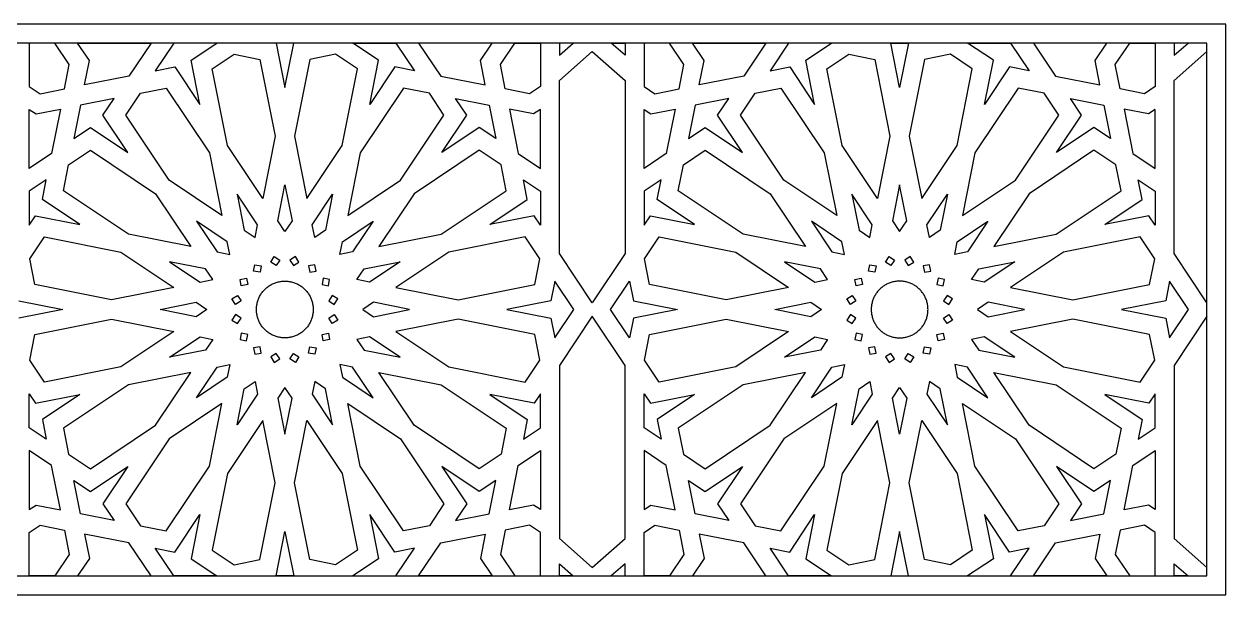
# Model space of a CAD drawing. Header units: millimetres. Extents: x 9700 to 11242, y 212 to 679.
# Drawn here: x 10257 to 11242, y 212 to 679 of the extents above; entities that cross this region are included whole.
import ezdxf

# ---------------------------------------------------------------- set-up
doc = ezdxf.new("R2010")
doc.units = ezdxf.units.MM
doc.layers.get('0').update_dxf_attribs({"color": 1, "true_color": 0xff0000})

msp = doc.modelspace()

# ---------------------------------------------------------------- linework, layer by layer
for p, q in [((11242.07, 679.32), (9699.81, 679.32)), ((11242.07, 211.69), (11242.07, 679.32)), ((11226.53, 663.77), (9715.35, 663.77)), ((10282.42, 663.77), (10261.56, 663.77)), ((10261.56, 663.77), (10261.56, 628.08)), ((10294.24, 646.08), (10282.42, 663.77)), ((10310.74, 649.36), (10301.11, 663.77)), ((10301.11, 663.77), (10361.29, 663.77)), ((10361.29, 663.77), (10343.19, 636.69)), ((10379.99, 663.77), (10364.75, 640.97)), ((10415.24, 663.77), (10379.99, 663.77)), ((10394.15, 649.68), (10415.24, 663.77)), ((10470.94, 663.77), (10463.7, 663.77)), ((10463.7, 663.77), (10470.94, 627.39)), ((10470.94, 627.39), (10478.18, 663.77)), ((10478.18, 663.77), (10470.94, 663.77)), ((10547.73, 649.68), (10526.64, 663.77)), ((10526.64, 663.77), (10561.89, 663.77)), ((10561.89, 663.77), (10577.12, 640.97)), ((10640.77, 663.77), (10580.58, 663.77)), ((10580.58, 663.77), (10598.68, 636.69)), ((10631.13, 649.36), (10640.77, 663.77)), ((10647.64, 646.08), (10659.46, 663.77)), ((10659.46, 663.77), (10680.32, 663.77)), ((10680.32, 663.77), (10680.32, 628.08)), ((10695.86, 663.77), (10695.86, 653.7)), ((10695.86, 653.7), (10707.25, 663.77)), ((10707.25, 663.77), (10695.86, 663.77)), ((10749.74, 653.7), (10738.35, 663.77)), ((10738.35, 663.77), (10749.74, 663.77)), ((10749.74, 663.77), (10749.74, 653.7)), ((10786.14, 663.77), (10765.28, 663.77)), ((10765.28, 663.77), (10765.28, 628.08)), ((10797.97, 646.08), (10786.14, 663.77)), ((10814.47, 649.36), (10804.84, 663.77)), ((10804.84, 663.77), (10865.02, 663.77)), ((10865.02, 663.77), (10846.92, 636.69)), ((10883.71, 663.77), (10868.48, 640.97)), ((10918.96, 663.77), (10883.71, 663.77)), ((10897.87, 649.68), (10918.96, 663.77)), ((10974.66, 627.39), (10967.43, 663.77)), ((10967.43, 663.77), (10974.66, 663.77)), ((10974.66, 663.77), (10981.9, 663.77)), ((10981.9, 663.77), (10974.66, 627.39)), ((11051.46, 649.68), (11030.37, 663.77)), ((11030.37, 663.77), (11065.62, 663.77)), ((11065.62, 663.77), (11080.85, 640.97)), ((11144.49, 663.77), (11084.31, 663.77)), ((11084.31, 663.77), (11102.41, 636.69)), ((11134.86, 649.36), (11144.49, 663.77)), ((11151.36, 646.08), (11163.18, 663.77)), ((11163.18, 663.77), (11184.04, 663.77)), ((11184.04, 663.77), (11184.04, 628.08)), ((11199.59, 663.77), (11199.59, 653.7)), ((11199.59, 653.7), (11210.98, 663.77)), ((11210.98, 663.77), (11199.59, 663.77)), ((11226.53, 227.23), (11226.53, 663.77)), ((10411.42, 642.53), (10429.36, 654.52)), ((10429.36, 654.52), (10450.53, 650.31)), ((10450.53, 650.31), (10463.02, 587.55)), ((10491.35, 650.31), (10478.86, 587.55)), ((10512.51, 654.52), (10491.35, 650.31)), ((10530.46, 642.53), (10512.51, 654.52)), ((10695.86, 632.95), (10722.8, 656.77)), ((10722.8, 656.77), (10749.74, 632.95)), ((10915.14, 642.53), (10933.09, 654.52)), ((10933.09, 654.52), (10954.26, 650.31)), ((10954.26, 650.31), (10966.74, 587.55)), ((10995.07, 650.31), (10982.59, 587.55)), ((11016.24, 654.52), (10995.07, 650.31)), ((11034.19, 642.53), (11016.24, 654.52)), ((11199.59, 632.95), (11226.53, 656.77)), ((10290.28, 626.16), (10294.24, 646.08)), ((10306.78, 629.44), (10310.74, 649.36)), ((10364.75, 640.97), (10380.86, 644.18)), ((10380.86, 644.18), (10401.34, 613.54)), ((10401.34, 613.54), (10394.15, 649.68)), ((10423.9, 579.77), (10411.42, 642.53)), ((10517.98, 579.77), (10530.46, 642.53)), ((10540.54, 613.54), (10547.73, 649.68)), ((10561.01, 644.18), (10540.54, 613.54)), ((10577.12, 640.97), (10561.01, 644.18)), ((10635.1, 629.44), (10631.13, 649.36)), ((10651.6, 626.16), (10647.64, 646.08)), ((10794.01, 626.16), (10797.97, 646.08)), ((10810.51, 629.44), (10814.47, 649.36)), ((10868.48, 640.97), (10884.59, 644.18)), ((10884.59, 644.18), (10905.06, 613.54)), ((10905.06, 613.54), (10897.87, 649.68)), ((10927.63, 579.77), (10915.14, 642.53)), ((11021.7, 579.77), (11034.19, 642.53)), ((11044.27, 613.54), (11051.46, 649.68)), ((11064.74, 644.18), (11044.27, 613.54)), ((11080.85, 640.97), (11064.74, 644.18)), ((11138.82, 629.44), (11134.86, 649.36)), ((11155.32, 626.16), (11151.36, 646.08)), ((10343.19, 636.69), (10306.78, 629.44)), ((10598.68, 636.69), (10635.1, 629.44)), ((10695.86, 491.25), (10695.86, 632.95)), ((10749.74, 632.95), (10749.74, 491.25)), ((10846.92, 636.69), (10810.51, 629.44)), ((11102.41, 636.69), (11138.82, 629.44)), ((11199.59, 491.25), (11199.59, 632.95)), ((10261.56, 628.08), (10270.36, 622.2)), ((10270.36, 622.2), (10290.28, 626.16)), ((10340.55, 604.75), (10352.54, 622.7)), ((10352.54, 622.7), (10373.71, 626.91)), ((10373.71, 626.91), (10409.26, 573.7)), ((10568.17, 626.91), (10532.62, 573.7)), ((10589.34, 622.7), (10568.17, 626.91)), ((10601.33, 604.75), (10589.34, 622.7)), ((10671.52, 622.2), (10651.6, 626.16)), ((10680.32, 628.08), (10671.52, 622.2)), ((10765.28, 628.08), (10774.09, 622.2)), ((10774.09, 622.2), (10794.01, 626.16)), ((10844.28, 604.75), (10856.27, 622.7)), ((10856.27, 622.7), (10877.43, 626.91)), ((10877.43, 626.91), (10912.98, 573.7)), ((11071.89, 626.91), (11036.34, 573.7)), ((11093.06, 622.7), (11071.89, 626.91)), ((11105.05, 604.75), (11093.06, 622.7)), ((11175.24, 622.2), (11155.32, 626.16)), ((11184.04, 628.08), (11175.24, 622.2)), ((10303.5, 612.94), (10298.03, 585.46)), ((10330.98, 618.41), (10303.5, 612.94)), ((10321.86, 604.75), (10330.98, 618.41)), ((10620.02, 604.75), (10610.9, 618.41)), ((10610.9, 618.41), (10638.38, 612.94)), ((10638.38, 612.94), (10643.85, 585.46)), ((10807.22, 612.94), (10801.76, 585.46)), ((10834.71, 618.41), (10807.22, 612.94)), ((10825.58, 604.75), (10834.71, 618.41)), ((11123.75, 604.75), (11114.62, 618.41)), ((11114.62, 618.41), (11142.1, 612.94)), ((11142.1, 612.94), (11147.57, 585.46)), ((10261.56, 561.09), (10261.56, 609.39)), ((10261.56, 609.39), (10267.08, 605.7)), ((10267.08, 605.7), (10287, 609.66)), ((10287, 609.66), (10279.76, 573.25)), ((10342.33, 574.11), (10321.86, 604.75)), ((10376.1, 551.55), (10340.55, 604.75)), ((10565.78, 551.55), (10601.33, 604.75)), ((10599.55, 574.11), (10620.02, 604.75)), ((10674.8, 605.7), (10654.88, 609.66)), ((10654.88, 609.66), (10662.12, 573.25)), ((10680.32, 609.39), (10674.8, 605.7)), ((10680.32, 561.09), (10680.32, 609.39)), ((10765.28, 561.09), (10765.28, 609.39)), ((10765.28, 609.39), (10770.81, 605.7)), ((10770.81, 605.7), (10790.72, 609.66)), ((10790.72, 609.66), (10783.48, 573.25)), ((10846.05, 574.11), (10825.58, 604.75)), ((10879.83, 551.55), (10844.28, 604.75)), ((11069.5, 551.55), (11105.05, 604.75)), ((11103.28, 574.11), (11123.75, 604.75)), ((11178.52, 605.7), (11158.61, 609.66)), ((11158.61, 609.66), (11165.85, 573.25)), ((11184.04, 609.39), (11178.52, 605.7)), ((11184.04, 561.09), (11184.04, 609.39)), ((10298.03, 585.46), (10311.69, 594.58)), ((10311.69, 594.58), (10342.33, 574.11)), ((10630.19, 594.58), (10599.55, 574.11)), ((10643.85, 585.46), (10630.19, 594.58)), ((10801.76, 585.46), (10815.41, 594.58)), ((10815.41, 594.58), (10846.05, 574.11)), ((11133.91, 594.58), (11103.28, 574.11)), ((11147.57, 585.46), (11133.91, 594.58)), ((10463.02, 587.55), (10452.85, 536.44)), ((10478.86, 587.55), (10489.03, 536.44)), ((10966.74, 587.55), (10956.57, 536.44)), ((10982.59, 587.55), (10992.75, 536.44)), ((10279.76, 573.25), (10261.56, 561.09)), ((10293.74, 563.9), (10311.69, 575.89)), ((10311.69, 575.89), (10364.89, 540.34)), ((10409.26, 573.7), (10419.42, 522.6)), ((10452.85, 536.44), (10423.9, 579.77)), ((10489.03, 536.44), (10517.98, 579.77)), ((10532.62, 573.7), (10522.45, 522.6)), ((10630.19, 575.89), (10576.98, 540.34)), ((10648.13, 563.9), (10630.19, 575.89)), ((10662.12, 573.25), (10680.32, 561.09)), ((10783.48, 573.25), (10765.28, 561.09)), ((10797.47, 563.9), (10815.41, 575.89)), ((10815.41, 575.89), (10868.62, 540.34)), ((10912.98, 573.7), (10923.15, 522.6)), ((10956.57, 536.44), (10927.63, 579.77)), ((10992.75, 536.44), (11021.7, 579.77)), ((11036.34, 573.7), (11026.18, 522.6)), ((11133.91, 575.89), (11080.71, 540.34)), ((11151.86, 563.9), (11133.91, 575.89)), ((11165.85, 573.25), (11184.04, 561.09)), ((10289.53, 542.73), (10293.74, 563.9)), ((10652.34, 542.73), (10648.13, 563.9)), ((10793.26, 542.73), (10797.47, 563.9)), ((11156.07, 542.73), (11151.86, 563.9)), ((10275.47, 551.69), (10261.56, 542.39)), ((10272.26, 535.58), (10275.47, 551.69)), ((10419.42, 522.6), (10376.1, 551.55)), ((10522.45, 522.6), (10565.78, 551.55)), ((10669.62, 535.58), (10666.41, 551.69)), ((10666.41, 551.69), (10680.32, 542.39)), ((10779.19, 551.69), (10765.28, 542.39)), ((10775.99, 535.58), (10779.19, 551.69)), ((10923.15, 522.6), (10879.83, 551.55)), ((11026.18, 522.6), (11069.5, 551.55)), ((11173.34, 535.58), (11170.14, 551.69)), ((11170.14, 551.69), (11184.04, 542.39)), ((10261.56, 542.39), (10261.56, 514.51)), ((10342.74, 507.18), (10289.53, 542.73)), ((10465.06, 518.17), (10470.94, 547.71)), ((10470.94, 547.71), (10476.82, 518.17)), ((10599.14, 507.18), (10652.34, 542.73)), ((10680.32, 542.39), (10680.32, 514.51)), ((10765.28, 542.39), (10765.28, 514.51)), ((10846.46, 507.18), (10793.26, 542.73)), ((10974.66, 547.71), (10968.79, 518.17)), ((10980.54, 518.17), (10974.66, 547.71)), ((11102.87, 507.18), (11156.07, 542.73)), ((11184.04, 542.39), (11184.04, 514.51)), ((10302.9, 515.11), (10272.26, 535.58)), ((10364.89, 540.34), (10393.84, 497.02)), ((10448.56, 514.88), (10431.83, 539.93)), ((10431.83, 539.93), (10437.7, 510.39)), ((10493.32, 514.88), (10510.05, 539.93)), ((10510.05, 539.93), (10504.18, 510.39)), ((10576.98, 540.34), (10548.04, 497.02)), ((10638.98, 515.11), (10669.62, 535.58)), ((10806.62, 515.11), (10775.99, 535.58)), ((10868.62, 540.34), (10897.57, 497.02)), ((10952.29, 514.88), (10935.55, 539.93)), ((10935.55, 539.93), (10941.43, 510.39)), ((10997.04, 514.88), (11013.78, 539.93)), ((11013.78, 539.93), (11007.9, 510.39)), ((11080.71, 540.34), (11051.76, 497.02)), ((11142.7, 515.11), (11173.34, 535.58)), ((10261.56, 514.51), (10266.76, 522.29)), ((10266.76, 522.29), (10302.9, 515.11)), ((10675.12, 522.29), (10638.98, 515.11)), ((10680.32, 514.51), (10675.12, 522.29)), ((10765.28, 514.51), (10770.49, 522.29)), ((10770.49, 522.29), (10806.62, 515.11)), ((11178.84, 522.29), (11142.7, 515.11)), ((11184.04, 514.51), (11178.84, 522.29)), ((10398.67, 517.77), (10415.4, 492.73)), ((10423.71, 501.04), (10398.67, 517.77)), ((10446.5, 504.51), (10448.56, 514.88)), ((10470.94, 509.37), (10465.06, 518.17)), ((10476.82, 518.17), (10470.94, 509.37)), ((10495.38, 504.51), (10493.32, 514.88)), ((10518.17, 501.04), (10543.21, 517.77)), ((10543.21, 517.77), (10526.48, 492.73)), ((10902.39, 517.77), (10919.13, 492.73)), ((10927.44, 501.04), (10902.39, 517.77)), ((10950.22, 504.51), (10952.29, 514.88)), ((10968.79, 518.17), (10974.66, 509.37)), ((10974.66, 509.37), (10980.54, 518.17)), ((10999.11, 504.51), (10997.04, 514.88)), ((11021.89, 501.04), (11046.94, 517.77)), ((11046.94, 517.77), (11030.2, 492.73)), ((10261.92, 487.08), (10273.91, 505.02)), ((10273.91, 505.02), (10336.67, 492.54)), ((10393.84, 497.02), (10342.74, 507.18)), ((10437.7, 510.39), (10446.5, 504.51)), ((10504.18, 510.39), (10495.38, 504.51)), ((10548.04, 497.02), (10599.14, 507.18)), ((10667.96, 505.02), (10605.21, 492.54)), ((10679.95, 487.08), (10667.96, 505.02)), ((10765.65, 487.08), (10777.64, 505.02)), ((10777.64, 505.02), (10840.4, 492.54)), ((10897.57, 497.02), (10846.46, 507.18)), ((10941.43, 510.39), (10950.22, 504.51)), ((11007.9, 510.39), (10999.11, 504.51)), ((11051.76, 497.02), (11102.87, 507.18)), ((11171.69, 505.02), (11108.93, 492.54)), ((11183.68, 487.08), (11171.69, 505.02)), ((10336.67, 492.54), (10380, 463.59)), ((10415.4, 492.73), (10425.78, 490.66)), ((10425.78, 490.66), (10423.71, 501.04)), ((10516.1, 490.66), (10518.17, 501.04)), ((10526.48, 492.73), (10516.1, 490.66)), ((10605.21, 492.54), (10561.88, 463.59)), ((10840.4, 492.54), (10883.72, 463.59)), ((10919.13, 492.73), (10929.5, 490.66)), ((10929.5, 490.66), (10927.44, 501.04)), ((11019.83, 490.66), (11021.89, 501.04)), ((11030.2, 492.73), (11019.83, 490.66)), ((11108.93, 492.54), (11065.61, 463.59)), ((10266.13, 465.91), (10261.92, 487.08)), ((10376.51, 484.62), (10401.56, 467.88)), ((10406.05, 478.74), (10376.51, 484.62)), ((10459.36, 484.38), (10462.32, 488.82)), ((10463.79, 481.42), (10459.36, 484.38)), ((10462.32, 488.82), (10466.76, 485.86)), ((10466.76, 485.86), (10463.79, 481.42)), ((10479.56, 488.82), (10475.12, 485.86)), ((10475.12, 485.86), (10478.08, 481.42)), ((10478.08, 481.42), (10482.52, 484.38)), ((10482.52, 484.38), (10479.56, 488.82)), ((10535.82, 478.74), (10565.37, 484.62)), ((10565.37, 484.62), (10540.32, 467.88)), ((10675.74, 465.91), (10679.95, 487.08)), ((10722.8, 450.93), (10695.86, 491.25)), ((10749.74, 491.25), (10722.8, 450.93)), ((10769.86, 465.91), (10765.65, 487.08)), ((10880.23, 484.62), (10905.28, 467.88)), ((10909.78, 478.74), (10880.23, 484.62)), ((10963.08, 484.38), (10966.05, 488.82)), ((10967.52, 481.42), (10963.08, 484.38)), ((10966.05, 488.82), (10970.48, 485.86)), ((10970.48, 485.86), (10967.52, 481.42)), ((10983.28, 488.82), (10978.85, 485.86)), ((10978.85, 485.86), (10981.81, 481.42)), ((10981.81, 481.42), (10986.24, 484.38)), ((10986.24, 484.38), (10983.28, 488.82)), ((11039.55, 478.74), (11069.09, 484.62)), ((11069.09, 484.62), (11044.05, 467.88)), ((11179.47, 465.91), (11183.68, 487.08)), ((11226.53, 450.93), (11199.59, 491.25)), ((10411.93, 469.94), (10406.05, 478.74)), ((10445.36, 476.99), (10446.4, 482.22)), ((10450.59, 475.95), (10445.36, 476.99)), ((10446.4, 482.22), (10451.63, 481.18)), ((10451.63, 481.18), (10450.59, 475.95)), ((10495.48, 482.22), (10490.25, 481.18)), ((10490.25, 481.18), (10491.29, 475.95)), ((10491.29, 475.95), (10496.52, 476.99)), ((10496.52, 476.99), (10495.48, 482.22)), ((10529.95, 469.94), (10535.82, 478.74)), ((10915.66, 469.94), (10909.78, 478.74)), ((10949.09, 476.99), (10950.13, 482.22)), ((10954.32, 475.95), (10949.09, 476.99)), ((10950.13, 482.22), (10955.36, 481.18)), ((10955.36, 481.18), (10954.32, 475.95)), ((10999.2, 482.22), (10993.97, 481.18)), ((10993.97, 481.18), (10995.01, 475.95)), ((10995.01, 475.95), (11000.24, 476.99)), ((11000.24, 476.99), (10999.2, 482.22)), ((11033.67, 469.94), (11039.55, 478.74)), ((10328.89, 453.43), (10266.13, 465.91)), ((10380, 463.59), (10328.89, 453.43)), ((10401.56, 467.88), (10411.93, 469.94)), ((10434.22, 470.04), (10439.45, 471.08)), ((10435.26, 464.81), (10434.22, 470.04)), ((10440.49, 465.85), (10435.26, 464.81)), ((10439.45, 471.08), (10440.49, 465.85)), ((10455.06, 462.51), (10455.65, 463.04)), ((10455.65, 463.04), (10456.26, 463.55)), ((10456.26, 463.55), (10456.88, 464.04)), ((10456.88, 464.04), (10457.52, 464.51)), ((10457.52, 464.51), (10458.18, 464.96)), ((10458.18, 464.96), (10458.85, 465.38)), ((10458.85, 465.38), (10459.54, 465.78)), ((10459.54, 465.78), (10460.24, 466.16)), ((10460.24, 466.16), (10460.95, 466.51)), ((10460.95, 466.51), (10461.67, 466.84)), ((10461.67, 466.84), (10462.4, 467.15)), ((10462.4, 467.15), (10463.15, 467.42)), ((10463.15, 467.42), (10463.9, 467.68)), ((10463.9, 467.68), (10464.66, 467.91)), ((10464.66, 467.91), (10465.43, 468.11)), ((10465.43, 468.11), (10466.21, 468.28)), ((10466.21, 468.28), (10466.99, 468.43)), ((10466.99, 468.43), (10467.77, 468.55)), ((10467.77, 468.55), (10468.56, 468.65)), ((10468.56, 468.65), (10469.35, 468.71)), ((10469.35, 468.71), (10470.14, 468.75)), ((10470.14, 468.75), (10470.94, 468.77)), ((10470.94, 468.77), (10471.73, 468.75)), ((10471.73, 468.75), (10472.53, 468.71)), ((10472.53, 468.71), (10473.32, 468.65)), ((10473.32, 468.65), (10474.11, 468.55)), ((10474.11, 468.55), (10474.89, 468.43)), ((10474.89, 468.43), (10475.67, 468.28)), ((10475.67, 468.28), (10476.45, 468.11)), ((10476.45, 468.11), (10477.22, 467.91)), ((10477.22, 467.91), (10477.98, 467.68)), ((10477.98, 467.68), (10478.73, 467.42)), ((10478.73, 467.42), (10479.47, 467.15)), ((10479.47, 467.15), (10480.21, 466.84)), ((10480.21, 466.84), (10480.93, 466.51)), ((10480.93, 466.51), (10481.64, 466.16)), ((10481.64, 466.16), (10482.34, 465.78)), ((10482.34, 465.78), (10483.03, 465.38)), ((10483.03, 465.38), (10483.7, 464.96)), ((10483.7, 464.96), (10484.36, 464.51)), ((10484.36, 464.51), (10485, 464.04)), ((10485, 464.04), (10485.62, 463.55)), ((10485.62, 463.55), (10486.23, 463.04)), ((10486.23, 463.04), (10486.82, 462.51)), ((10502.43, 471.08), (10501.39, 465.85)), ((10501.39, 465.85), (10506.62, 464.81)), ((10507.66, 470.04), (10502.43, 471.08)), ((10506.62, 464.81), (10507.66, 470.04)), ((10540.32, 467.88), (10529.95, 469.94)), ((10561.88, 463.59), (10612.99, 453.43)), ((10612.99, 453.43), (10675.74, 465.91)), ((10692.17, 468.8), (10688.96, 452.69)), ((10707.73, 445.5), (10692.17, 468.8)), ((10737.87, 445.5), (10753.44, 468.8)), ((10753.44, 468.8), (10756.64, 452.69)), ((10832.62, 453.43), (10769.86, 465.91)), ((10883.72, 463.59), (10832.62, 453.43)), ((10905.28, 467.88), (10915.66, 469.94)), ((10937.94, 470.04), (10943.17, 471.08)), ((10938.98, 464.81), (10937.94, 470.04)), ((10944.21, 465.85), (10938.98, 464.81)), ((10943.17, 471.08), (10944.21, 465.85)), ((10959.37, 463.04), (10958.78, 462.51)), ((10959.98, 463.55), (10959.37, 463.04)), ((10960.61, 464.04), (10959.98, 463.55)), ((10961.25, 464.51), (10960.61, 464.04)), ((10961.9, 464.96), (10961.25, 464.51)), ((10962.58, 465.38), (10961.9, 464.96)), ((10963.26, 465.78), (10962.58, 465.38)), ((10963.96, 466.16), (10963.26, 465.78)), ((10964.67, 466.51), (10963.96, 466.16)), ((10965.39, 466.84), (10964.67, 466.51)), ((10966.13, 467.15), (10965.39, 466.84)), ((10966.87, 467.42), (10966.13, 467.15)), ((10967.63, 467.68), (10966.87, 467.42)), ((10968.39, 467.91), (10967.63, 467.68)), ((10969.16, 468.11), (10968.39, 467.91)), ((10969.93, 468.28), (10969.16, 468.11)), ((10970.71, 468.43), (10969.93, 468.28)), ((10971.5, 468.55), (10970.71, 468.43)), ((10972.28, 468.65), (10971.5, 468.55)), ((10973.08, 468.71), (10972.28, 468.65)), ((10973.87, 468.75), (10973.08, 468.71)), ((10974.66, 468.77), (10973.87, 468.75)), ((10975.46, 468.75), (10974.66, 468.77)), ((10976.25, 468.71), (10975.46, 468.75)), ((10977.04, 468.65), (10976.25, 468.71)), ((10977.83, 468.55), (10977.04, 468.65)), ((10978.62, 468.43), (10977.83, 468.55)), ((10979.4, 468.28), (10978.62, 468.43)), ((10980.17, 468.11), (10979.4, 468.28)), ((10980.94, 467.91), (10980.17, 468.11)), ((10981.7, 467.68), (10980.94, 467.91)), ((10982.46, 467.42), (10981.7, 467.68)), ((10983.2, 467.15), (10982.46, 467.42)), ((10983.93, 466.84), (10983.2, 467.15)), ((10984.66, 466.51), (10983.93, 466.84)), ((10985.37, 466.16), (10984.66, 466.51)), ((10986.07, 465.78), (10985.37, 466.16)), ((10986.75, 465.38), (10986.07, 465.78)), ((10987.42, 464.96), (10986.75, 465.38)), ((10988.08, 464.51), (10987.42, 464.96)), ((10988.72, 464.04), (10988.08, 464.51)), ((10989.35, 463.55), (10988.72, 464.04)), ((10989.95, 463.04), (10989.35, 463.55)), ((10990.54, 462.51), (10989.95, 463.04)), ((11006.16, 471.08), (11005.11, 465.85)), ((11005.11, 465.85), (11010.35, 464.81)), ((11011.39, 470.04), (11006.16, 471.08)), ((11010.35, 464.81), (11011.39, 470.04)), ((11044.05, 467.88), (11033.67, 469.94)), ((11065.61, 463.59), (11116.71, 453.43)), ((11116.71, 453.43), (11179.47, 465.91)), ((11195.89, 468.8), (11192.69, 452.69)), ((11211.46, 445.5), (11195.89, 468.8)), ((10427.62, 454.12), (10432.06, 457.08)), ((10430.59, 449.68), (10427.62, 454.12)), ((10432.06, 457.08), (10435.02, 452.65)), ((10448.76, 452.54), (10449.02, 453.29)), ((10449.02, 453.29), (10449.3, 454.04)), ((10449.3, 454.04), (10449.6, 454.77)), ((10449.6, 454.77), (10449.93, 455.49)), ((10449.93, 455.49), (10450.28, 456.21)), ((10450.28, 456.21), (10450.66, 456.9)), ((10450.66, 456.9), (10451.06, 457.59)), ((10451.06, 457.59), (10451.48, 458.26)), ((10451.48, 458.26), (10451.93, 458.92)), ((10451.93, 458.92), (10452.4, 459.56)), ((10452.4, 459.56), (10452.89, 460.18)), ((10452.89, 460.18), (10453.4, 460.79)), ((10453.4, 460.79), (10453.94, 461.38)), ((10453.94, 461.38), (10454.49, 461.95)), ((10454.49, 461.95), (10455.06, 462.51)), ((10486.82, 462.51), (10487.39, 461.95)), ((10487.39, 461.95), (10487.94, 461.38)), ((10487.94, 461.38), (10488.48, 460.79)), ((10488.48, 460.79), (10488.99, 460.18)), ((10488.99, 460.18), (10489.48, 459.56)), ((10489.48, 459.56), (10489.95, 458.92)), ((10489.95, 458.92), (10490.39, 458.26)), ((10490.39, 458.26), (10490.82, 457.59)), ((10490.82, 457.59), (10491.22, 456.9)), ((10491.22, 456.9), (10491.6, 456.21)), ((10491.6, 456.21), (10491.95, 455.49)), ((10491.95, 455.49), (10492.28, 454.77)), ((10492.28, 454.77), (10492.58, 454.04)), ((10492.58, 454.04), (10492.86, 453.29)), ((10492.86, 453.29), (10493.12, 452.54)), ((10509.82, 457.08), (10506.86, 452.65)), ((10514.26, 454.12), (10509.82, 457.08)), ((10511.29, 449.68), (10514.26, 454.12)), ((10931.35, 454.12), (10935.78, 457.08)), ((10934.31, 449.68), (10931.35, 454.12)), ((10935.78, 457.08), (10938.75, 452.65)), ((10952.74, 453.29), (10952.49, 452.54)), ((10953.02, 454.04), (10952.74, 453.29)), ((10953.32, 454.77), (10953.02, 454.04)), ((10953.65, 455.49), (10953.32, 454.77)), ((10954.01, 456.21), (10953.65, 455.49)), ((10954.38, 456.9), (10954.01, 456.21)), ((10954.78, 457.59), (10954.38, 456.9)), ((10955.21, 458.26), (10954.78, 457.59)), ((10955.66, 458.92), (10955.21, 458.26)), ((10956.13, 459.56), (10955.66, 458.92)), ((10956.62, 460.18), (10956.13, 459.56)), ((10957.13, 460.79), (10956.62, 460.18)), ((10957.66, 461.38), (10957.13, 460.79)), ((10958.21, 461.95), (10957.66, 461.38)), ((10958.78, 462.51), (10958.21, 461.95)), ((10991.12, 461.95), (10990.54, 462.51)), ((10991.67, 461.38), (10991.12, 461.95)), ((10992.2, 460.79), (10991.67, 461.38)), ((10992.71, 460.18), (10992.2, 460.79)), ((10993.2, 459.56), (10992.71, 460.18)), ((10993.67, 458.92), (10993.2, 459.56)), ((10994.12, 458.26), (10993.67, 458.92)), ((10994.54, 457.59), (10994.12, 458.26)), ((10994.94, 456.9), (10994.54, 457.59)), ((10995.32, 456.21), (10994.94, 456.9)), ((10995.68, 455.49), (10995.32, 456.21)), ((10996, 454.77), (10995.68, 455.49)), ((10996.31, 454.04), (10996, 454.77)), ((10996.59, 453.29), (10996.31, 454.04)), ((10996.84, 452.54), (10996.59, 453.29)), ((11013.55, 457.08), (11010.58, 452.65)), ((11017.98, 454.12), (11013.55, 457.08)), ((11015.02, 449.68), (11017.98, 454.12)), ((10252.92, 452.69), (10289.05, 445.5)), ((10289.05, 445.5), (10252.92, 438.31)), ((10368.73, 445.5), (10398.27, 451.38)), ((10398.27, 439.62), (10368.73, 445.5)), ((10398.27, 451.38), (10407.07, 445.5)), ((10407.07, 445.5), (10398.27, 439.62)), ((10435.02, 452.65), (10430.59, 449.68)), ((10447.67, 445.5), (10447.69, 446.3)), ((10447.69, 444.71), (10447.67, 445.5)), ((10447.69, 446.3), (10447.73, 447.09)), ((10447.73, 443.91), (10447.69, 444.71)), ((10447.73, 447.09), (10447.79, 447.88)), ((10447.79, 443.12), (10447.73, 443.91)), ((10447.79, 447.88), (10447.89, 448.67)), ((10447.89, 448.67), (10448.01, 449.45)), ((10448.01, 449.45), (10448.16, 450.24)), ((10448.16, 450.24), (10448.33, 451.01)), ((10448.33, 451.01), (10448.54, 451.78)), ((10448.54, 451.78), (10448.76, 452.54)), ((10493.12, 452.54), (10493.34, 451.78)), ((10493.34, 451.78), (10493.54, 451.01)), ((10493.54, 451.01), (10493.72, 450.24)), ((10493.72, 450.24), (10493.87, 449.45)), ((10493.87, 449.45), (10493.99, 448.67)), ((10493.99, 448.67), (10494.08, 447.88)), ((10494.08, 447.88), (10494.15, 447.09)), ((10494.15, 443.91), (10494.08, 443.12)), ((10494.15, 447.09), (10494.19, 446.3)), ((10494.19, 444.71), (10494.15, 443.91)), ((10494.19, 446.3), (10494.21, 445.5)), ((10494.21, 445.5), (10494.19, 444.71)), ((10506.86, 452.65), (10511.29, 449.68)), ((10543.6, 451.38), (10534.81, 445.5)), ((10534.81, 445.5), (10543.6, 439.62)), ((10573.15, 445.5), (10543.6, 451.38)), ((10543.6, 439.62), (10573.15, 445.5)), ((10688.96, 452.69), (10652.82, 445.5)), ((10652.82, 445.5), (10688.96, 438.31)), ((10692.17, 422.2), (10707.73, 445.5)), ((10753.44, 422.2), (10737.87, 445.5)), ((10756.64, 452.69), (10792.78, 445.5)), ((10792.78, 445.5), (10756.64, 438.31)), ((10872.45, 445.5), (10902, 451.38)), ((10902, 439.62), (10872.45, 445.5)), ((10902, 451.38), (10910.79, 445.5)), ((10910.79, 445.5), (10902, 439.62)), ((10938.75, 452.65), (10934.31, 449.68)), ((10951.41, 446.3), (10951.4, 445.5)), ((10951.4, 445.5), (10951.41, 444.71)), ((10951.45, 447.09), (10951.41, 446.3)), ((10951.41, 444.71), (10951.45, 443.91)), ((10951.52, 447.88), (10951.45, 447.09)), ((10951.45, 443.91), (10951.52, 443.12)), ((10951.61, 448.67), (10951.52, 447.88)), ((10951.74, 449.45), (10951.61, 448.67)), ((10951.88, 450.24), (10951.74, 449.45)), ((10952.06, 451.01), (10951.88, 450.24)), ((10952.26, 451.78), (10952.06, 451.01)), ((10952.49, 452.54), (10952.26, 451.78)), ((10997.07, 451.78), (10996.84, 452.54)), ((10997.27, 451.01), (10997.07, 451.78)), ((10997.44, 450.24), (10997.27, 451.01)), ((10997.59, 449.45), (10997.44, 450.24)), ((10997.71, 448.67), (10997.59, 449.45)), ((10997.81, 447.88), (10997.71, 448.67)), ((10997.88, 447.09), (10997.81, 447.88)), ((10997.81, 443.12), (10997.88, 443.91)), ((10997.92, 446.3), (10997.88, 447.09)), ((10997.88, 443.91), (10997.92, 444.71)), ((10997.93, 445.5), (10997.92, 446.3)), ((10997.92, 444.71), (10997.93, 445.5)), ((11010.58, 452.65), (11015.02, 449.68)), ((11047.33, 451.38), (11038.53, 445.5)), ((11038.53, 445.5), (11047.33, 439.62)), ((11076.87, 445.5), (11047.33, 451.38)), ((11047.33, 439.62), (11076.87, 445.5)), ((11192.69, 452.69), (11156.55, 445.5)), ((11156.55, 445.5), (11192.69, 438.31)), ((11195.89, 422.2), (11211.46, 445.5)), ((10266.13, 425.09), (10328.89, 437.58)), ((10328.89, 437.58), (10380, 427.41)), ((10430.59, 441.32), (10427.62, 436.89)), ((10427.62, 436.89), (10432.06, 433.92)), ((10435.02, 438.36), (10430.59, 441.32)), ((10432.06, 433.92), (10435.02, 438.36)), ((10447.89, 442.33), (10447.79, 443.12)), ((10448.01, 441.55), (10447.89, 442.33)), ((10448.16, 440.77), (10448.01, 441.55)), ((10448.33, 439.99), (10448.16, 440.77)), ((10448.54, 439.22), (10448.33, 439.99)), ((10448.76, 438.46), (10448.54, 439.22)), ((10449.02, 437.71), (10448.76, 438.46)), ((10449.3, 436.97), (10449.02, 437.71)), ((10449.6, 436.23), (10449.3, 436.97)), ((10449.93, 435.51), (10449.6, 436.23)), ((10450.28, 434.8), (10449.93, 435.51)), ((10450.66, 434.1), (10450.28, 434.8)), ((10451.06, 433.41), (10450.66, 434.1)), ((10451.48, 432.74), (10451.06, 433.41)), ((10490.82, 433.41), (10490.39, 432.74)), ((10491.22, 434.1), (10490.82, 433.41)), ((10491.6, 434.8), (10491.22, 434.1)), ((10491.95, 435.51), (10491.6, 434.8)), ((10492.28, 436.23), (10491.95, 435.51)), ((10492.58, 436.97), (10492.28, 436.23)), ((10492.86, 437.71), (10492.58, 436.97)), ((10493.12, 438.46), (10492.86, 437.71)), ((10493.34, 439.22), (10493.12, 438.46)), ((10493.54, 439.99), (10493.34, 439.22)), ((10493.72, 440.77), (10493.54, 439.99)), ((10493.87, 441.55), (10493.72, 440.77)), ((10493.99, 442.33), (10493.87, 441.55)), ((10494.08, 443.12), (10493.99, 442.33)), ((10506.86, 438.36), (10511.29, 441.32)), ((10509.82, 433.92), (10506.86, 438.36)), ((10514.26, 436.89), (10509.82, 433.92)), ((10511.29, 441.32), (10514.26, 436.89)), ((10612.99, 437.58), (10561.88, 427.41)), ((10675.74, 425.09), (10612.99, 437.58)), ((10688.96, 438.31), (10692.17, 422.2)), ((10722.8, 440.07), (10695.86, 399.76)), ((10749.74, 399.76), (10722.8, 440.07)), ((10756.64, 438.31), (10753.44, 422.2)), ((10769.86, 425.09), (10832.62, 437.58)), ((10832.62, 437.58), (10883.72, 427.41)), ((10934.31, 441.32), (10931.35, 436.89)), ((10931.35, 436.89), (10935.78, 433.92)), ((10938.75, 438.36), (10934.31, 441.32)), ((10935.78, 433.92), (10938.75, 438.36)), ((10951.52, 443.12), (10951.61, 442.33)), ((10951.61, 442.33), (10951.74, 441.55)), ((10951.74, 441.55), (10951.88, 440.77)), ((10951.88, 440.77), (10952.06, 439.99)), ((10952.06, 439.99), (10952.26, 439.22)), ((10952.26, 439.22), (10952.49, 438.46)), ((10952.49, 438.46), (10952.74, 437.71)), ((10952.74, 437.71), (10953.02, 436.97)), ((10953.02, 436.97), (10953.32, 436.23)), ((10953.32, 436.23), (10953.65, 435.51)), ((10953.65, 435.51), (10954.01, 434.8)), ((10954.01, 434.8), (10954.38, 434.1)), ((10954.38, 434.1), (10954.78, 433.41)), ((10954.78, 433.41), (10955.21, 432.74)), ((10994.12, 432.74), (10994.54, 433.41)), ((10994.54, 433.41), (10994.94, 434.1)), ((10994.94, 434.1), (10995.32, 434.8)), ((10995.32, 434.8), (10995.68, 435.51)), ((10995.68, 435.51), (10996, 436.23)), ((10996, 436.23), (10996.31, 436.97)), ((10996.31, 436.97), (10996.59, 437.71)), ((10996.59, 437.71), (10996.84, 438.46)), ((10996.84, 438.46), (10997.07, 439.22)), ((10997.07, 439.22), (10997.27, 439.99)), ((10997.27, 439.99), (10997.44, 440.77)), ((10997.44, 440.77), (10997.59, 441.55)), ((10997.59, 441.55), (10997.71, 442.33)), ((10997.71, 442.33), (10997.81, 443.12)), ((11010.58, 438.36), (11015.02, 441.32)), ((11013.55, 433.92), (11010.58, 438.36)), ((11017.98, 436.89), (11013.55, 433.92)), ((11015.02, 441.32), (11017.98, 436.89)), ((11116.71, 437.58), (11065.61, 427.41)), ((11179.47, 425.09), (11116.71, 437.58)), ((11192.69, 438.31), (11195.89, 422.2)), ((11226.53, 440.07), (11199.59, 399.76)), ((10261.92, 403.93), (10266.13, 425.09)), ((10380, 427.41), (10336.67, 398.46)), ((10435.26, 426.2), (10434.22, 420.96)), ((10440.49, 425.16), (10435.26, 426.2)), ((10439.45, 419.92), (10440.49, 425.16)), ((10451.93, 432.08), (10451.48, 432.74)), ((10452.4, 431.44), (10451.93, 432.08)), ((10452.89, 430.82), (10452.4, 431.44)), ((10453.4, 430.21), (10452.89, 430.82)), ((10453.94, 429.62), (10453.4, 430.21)), ((10454.49, 429.05), (10453.94, 429.62)), ((10455.06, 428.5), (10454.49, 429.05)), ((10455.65, 427.97), (10455.06, 428.5)), ((10456.26, 427.45), (10455.65, 427.97)), ((10456.88, 426.96), (10456.26, 427.45)), ((10457.52, 426.49), (10456.88, 426.96)), ((10458.18, 426.05), (10457.52, 426.49)), ((10458.85, 425.62), (10458.18, 426.05)), ((10459.54, 425.22), (10458.85, 425.62)), ((10460.24, 424.84), (10459.54, 425.22)), ((10460.95, 424.49), (10460.24, 424.84)), ((10461.67, 424.16), (10460.95, 424.49)), ((10462.4, 423.86), (10461.67, 424.16)), ((10463.15, 423.58), (10462.4, 423.86)), ((10463.9, 423.33), (10463.15, 423.58)), ((10478.73, 423.58), (10477.98, 423.33)), ((10479.47, 423.86), (10478.73, 423.58)), ((10480.21, 424.16), (10479.47, 423.86)), ((10480.93, 424.49), (10480.21, 424.16)), ((10481.64, 424.84), (10480.93, 424.49)), ((10482.34, 425.22), (10481.64, 424.84)), ((10483.03, 425.62), (10482.34, 425.22)), ((10483.7, 426.05), (10483.03, 425.62)), ((10484.36, 426.49), (10483.7, 426.05)), ((10485, 426.96), (10484.36, 426.49)), ((10485.62, 427.45), (10485, 426.96)), ((10486.23, 427.97), (10485.62, 427.45)), ((10486.82, 428.5), (10486.23, 427.97)), ((10487.39, 429.05), (10486.82, 428.5)), ((10487.94, 429.62), (10487.39, 429.05)), ((10488.48, 430.21), (10487.94, 429.62)), ((10488.99, 430.82), (10488.48, 430.21)), ((10489.48, 431.44), (10488.99, 430.82)), ((10489.95, 432.08), (10489.48, 431.44)), ((10490.39, 432.74), (10489.95, 432.08)), ((10501.39, 425.16), (10506.62, 426.2)), ((10502.43, 419.92), (10501.39, 425.16)), ((10506.62, 426.2), (10507.66, 420.96)), ((10561.88, 427.41), (10605.21, 398.46)), ((10679.95, 403.93), (10675.74, 425.09)), ((10765.65, 403.93), (10769.86, 425.09)), ((10883.72, 427.41), (10840.4, 398.46)), ((10938.98, 426.2), (10937.94, 420.96)), ((10944.21, 425.16), (10938.98, 426.2)), ((10943.17, 419.92), (10944.21, 425.16)), ((10955.21, 432.74), (10955.66, 432.08)), ((10955.66, 432.08), (10956.13, 431.44)), ((10956.13, 431.44), (10956.62, 430.82)), ((10956.62, 430.82), (10957.13, 430.21)), ((10957.13, 430.21), (10957.66, 429.62)), ((10957.66, 429.62), (10958.21, 429.05)), ((10958.21, 429.05), (10958.78, 428.5)), ((10958.78, 428.5), (10959.37, 427.97)), ((10959.37, 427.97), (10959.98, 427.45)), ((10959.98, 427.45), (10960.61, 426.96)), ((10960.61, 426.96), (10961.25, 426.49)), ((10961.25, 426.49), (10961.9, 426.05)), ((10961.9, 426.05), (10962.58, 425.62)), ((10962.58, 425.62), (10963.26, 425.22)), ((10963.26, 425.22), (10963.96, 424.84)), ((10963.96, 424.84), (10964.67, 424.49)), ((10964.67, 424.49), (10965.39, 424.16)), ((10965.39, 424.16), (10966.13, 423.86)), ((10966.13, 423.86), (10966.87, 423.58)), ((10966.87, 423.58), (10967.63, 423.33)), ((10981.7, 423.33), (10982.46, 423.58)), ((10982.46, 423.58), (10983.2, 423.86)), ((10983.2, 423.86), (10983.93, 424.16)), ((10983.93, 424.16), (10984.66, 424.49)), ((10984.66, 424.49), (10985.37, 424.84)), ((10985.37, 424.84), (10986.07, 425.22)), ((10986.07, 425.22), (10986.75, 425.62)), ((10986.75, 425.62), (10987.42, 426.05)), ((10987.42, 426.05), (10988.08, 426.49)), ((10988.08, 426.49), (10988.72, 426.96)), ((10988.72, 426.96), (10989.35, 427.45)), ((10989.35, 427.45), (10989.95, 427.97)), ((10989.95, 427.97), (10990.54, 428.5)), ((10990.54, 428.5), (10991.12, 429.05)), ((10991.12, 429.05), (10991.67, 429.62)), ((10991.67, 429.62), (10992.2, 430.21)), ((10992.2, 430.21), (10992.71, 430.82)), ((10992.71, 430.82), (10993.2, 431.44)), ((10993.2, 431.44), (10993.67, 432.08)), ((10993.67, 432.08), (10994.12, 432.74)), ((11005.11, 425.16), (11010.35, 426.2)), ((11006.16, 419.92), (11005.11, 425.16)), ((11010.35, 426.2), (11011.39, 420.96)), ((11065.61, 427.41), (11108.93, 398.46)), ((11183.68, 403.93), (11179.47, 425.09)), ((10376.51, 406.39), (10401.56, 423.12)), ((10401.56, 423.12), (10411.93, 421.06)), ((10411.93, 421.06), (10406.05, 412.26)), ((10434.22, 420.96), (10439.45, 419.92)), ((10450.59, 415.05), (10445.36, 414.01)), ((10445.36, 414.01), (10446.4, 408.78)), ((10451.63, 409.82), (10450.59, 415.05)), ((10464.66, 423.1), (10463.9, 423.33)), ((10465.43, 422.9), (10464.66, 423.1)), ((10466.21, 422.72), (10465.43, 422.9)), ((10466.99, 422.57), (10466.21, 422.72)), ((10467.77, 422.45), (10466.99, 422.57)), ((10468.56, 422.36), (10467.77, 422.45)), ((10469.35, 422.29), (10468.56, 422.36)), ((10470.14, 422.25), (10469.35, 422.29)), ((10470.94, 422.24), (10470.14, 422.25)), ((10471.73, 422.25), (10470.94, 422.24)), ((10472.53, 422.29), (10471.73, 422.25)), ((10473.32, 422.36), (10472.53, 422.29)), ((10474.11, 422.45), (10473.32, 422.36)), ((10474.89, 422.57), (10474.11, 422.45)), ((10475.67, 422.72), (10474.89, 422.57)), ((10476.45, 422.9), (10475.67, 422.72)), ((10477.22, 423.1), (10476.45, 422.9)), ((10477.98, 423.33), (10477.22, 423.1)), ((10490.25, 409.82), (10491.29, 415.05)), ((10491.29, 415.05), (10496.52, 414.01)), ((10496.52, 414.01), (10495.48, 408.78)), ((10507.66, 420.96), (10502.43, 419.92)), ((10540.32, 423.12), (10529.95, 421.06)), ((10529.95, 421.06), (10535.82, 412.26)), ((10565.37, 406.39), (10540.32, 423.12)), ((10880.23, 406.39), (10905.28, 423.12)), ((10905.28, 423.12), (10915.66, 421.06)), ((10915.66, 421.06), (10909.78, 412.26)), ((10937.94, 420.96), (10943.17, 419.92)), ((10954.32, 415.05), (10949.09, 414.01)), ((10949.09, 414.01), (10950.13, 408.78)), ((10955.36, 409.82), (10954.32, 415.05)), ((10967.63, 423.33), (10968.39, 423.1)), ((10968.39, 423.1), (10969.16, 422.9)), ((10969.16, 422.9), (10969.93, 422.72)), ((10969.93, 422.72), (10970.71, 422.57)), ((10970.71, 422.57), (10971.5, 422.45)), ((10971.5, 422.45), (10972.28, 422.36)), ((10972.28, 422.36), (10973.08, 422.29)), ((10973.08, 422.29), (10973.87, 422.25)), ((10973.87, 422.25), (10974.66, 422.24)), ((10974.66, 422.24), (10975.46, 422.25)), ((10975.46, 422.25), (10976.25, 422.29)), ((10976.25, 422.29), (10977.04, 422.36)), ((10977.04, 422.36), (10977.83, 422.45)), ((10977.83, 422.45), (10978.62, 422.57)), ((10978.62, 422.57), (10979.4, 422.72)), ((10979.4, 422.72), (10980.17, 422.9)), ((10980.17, 422.9), (10980.94, 423.1)), ((10980.94, 423.1), (10981.7, 423.33)), ((10993.97, 409.82), (10995.01, 415.05)), ((10995.01, 415.05), (11000.24, 414.01)), ((11000.24, 414.01), (10999.2, 408.78)), ((11011.39, 420.96), (11006.16, 419.92)), ((11044.05, 423.12), (11033.67, 421.06)), ((11033.67, 421.06), (11039.55, 412.26)), ((11069.09, 406.39), (11044.05, 423.12)), ((10273.91, 385.98), (10261.92, 403.93)), ((10406.05, 412.26), (10376.51, 406.39)), ((10446.4, 408.78), (10451.63, 409.82)), ((10463.79, 409.58), (10459.36, 406.62)), ((10459.36, 406.62), (10462.32, 402.19)), ((10462.32, 402.19), (10466.76, 405.15)), ((10466.76, 405.15), (10463.79, 409.58)), ((10475.12, 405.15), (10478.08, 409.58)), ((10479.56, 402.19), (10475.12, 405.15)), ((10478.08, 409.58), (10482.52, 406.62)), ((10482.52, 406.62), (10479.56, 402.19)), ((10495.48, 408.78), (10490.25, 409.82)), ((10535.82, 412.26), (10565.37, 406.39)), ((10667.96, 385.98), (10679.95, 403.93)), ((10777.64, 385.98), (10765.65, 403.93)), ((10909.78, 412.26), (10880.23, 406.39)), ((10950.13, 408.78), (10955.36, 409.82)), ((10967.52, 409.58), (10963.08, 406.62)), ((10963.08, 406.62), (10966.05, 402.19)), ((10966.05, 402.19), (10970.48, 405.15)), ((10970.48, 405.15), (10967.52, 409.58)), ((10978.85, 405.15), (10981.81, 409.58)), ((10983.28, 402.19), (10978.85, 405.15)), ((10981.81, 409.58), (10986.24, 406.62)), ((10986.24, 406.62), (10983.28, 402.19)), ((10999.2, 408.78), (10993.97, 409.82)), ((11039.55, 412.26), (11069.09, 406.39)), ((11171.69, 385.98), (11183.68, 403.93)), ((10336.67, 398.46), (10273.91, 385.98)), ((10393.84, 393.99), (10342.74, 383.82)), ((10364.89, 350.66), (10393.84, 393.99)), ((10398.67, 373.23), (10415.4, 398.28)), ((10415.4, 398.28), (10425.78, 400.34)), ((10425.78, 400.34), (10423.71, 389.96)), ((10526.48, 398.28), (10516.1, 400.34)), ((10516.1, 400.34), (10518.17, 389.96)), ((10543.21, 373.23), (10526.48, 398.28)), ((10576.98, 350.66), (10548.04, 393.99)), ((10548.04, 393.99), (10599.14, 383.82)), ((10605.21, 398.46), (10667.96, 385.98)), ((10695.86, 399.76), (10695.86, 258.06)), ((10749.74, 258.06), (10749.74, 399.76)), ((10840.4, 398.46), (10777.64, 385.98)), ((10897.57, 393.99), (10846.46, 383.82)), ((10868.62, 350.66), (10897.57, 393.99)), ((10902.39, 373.23), (10919.13, 398.28)), ((10919.13, 398.28), (10929.5, 400.34)), ((10929.5, 400.34), (10927.44, 389.96)), ((11030.2, 398.28), (11019.83, 400.34)), ((11019.83, 400.34), (11021.89, 389.96)), ((11046.94, 373.23), (11030.2, 398.28)), ((11080.71, 350.66), (11051.76, 393.99)), ((11051.76, 393.99), (11102.87, 383.82)), ((11108.93, 398.46), (11171.69, 385.98)), ((11199.59, 399.76), (11199.59, 258.06)), ((10423.71, 389.96), (10398.67, 373.23)), ((10437.7, 380.62), (10446.5, 386.49)), ((10446.5, 386.49), (10448.56, 376.12)), ((10495.38, 386.49), (10493.32, 376.12)), ((10504.18, 380.62), (10495.38, 386.49)), ((10518.17, 389.96), (10543.21, 373.23)), ((10927.44, 389.96), (10902.39, 373.23)), ((10941.43, 380.62), (10950.22, 386.49)), ((10950.22, 386.49), (10952.29, 376.12)), ((10999.11, 386.49), (10997.04, 376.12)), ((11007.9, 380.62), (10999.11, 386.49)), ((11021.89, 389.96), (11046.94, 373.23)), ((10261.56, 348.61), (10261.56, 376.49)), ((10261.56, 376.49), (10266.76, 368.71)), ((10266.76, 368.71), (10302.9, 375.9)), ((10302.9, 375.9), (10272.26, 355.43)), ((10342.74, 383.82), (10289.53, 348.27)), ((10431.83, 351.07), (10437.7, 380.62)), ((10448.56, 376.12), (10431.83, 351.07)), ((10470.94, 381.63), (10465.06, 372.84)), ((10476.82, 372.84), (10470.94, 381.63)), ((10493.32, 376.12), (10510.05, 351.07)), ((10510.05, 351.07), (10504.18, 380.62)), ((10599.14, 383.82), (10652.34, 348.27)), ((10675.12, 368.71), (10638.98, 375.9)), ((10638.98, 375.9), (10669.62, 355.43)), ((10680.32, 376.49), (10675.12, 368.71)), ((10680.32, 348.61), (10680.32, 376.49)), ((10765.28, 348.61), (10765.28, 376.49)), ((10765.28, 376.49), (10770.49, 368.71)), ((10770.49, 368.71), (10806.62, 375.9)), ((10806.62, 375.9), (10775.99, 355.43)), ((10846.46, 383.82), (10793.26, 348.27)), ((10935.55, 351.07), (10941.43, 380.62)), ((10952.29, 376.12), (10935.55, 351.07)), ((10968.79, 372.84), (10974.66, 381.63)), ((10974.66, 381.63), (10980.54, 372.84)), ((10997.04, 376.12), (11013.78, 351.07)), ((11013.78, 351.07), (11007.9, 380.62)), ((11102.87, 383.82), (11156.07, 348.27)), ((11178.84, 368.71), (11142.7, 375.9)), ((11142.7, 375.9), (11173.34, 355.43)), ((11184.04, 376.49), (11178.84, 368.71)), ((11184.04, 348.61), (11184.04, 376.49)), ((10419.42, 368.4), (10376.1, 339.46)), ((10409.26, 317.3), (10419.42, 368.4)), ((10465.06, 372.84), (10470.94, 343.29)), ((10470.94, 343.29), (10476.82, 372.84)), ((10532.62, 317.3), (10522.45, 368.4)), ((10522.45, 368.4), (10565.78, 339.46)), ((10923.15, 368.4), (10879.83, 339.46)), ((10912.98, 317.3), (10923.15, 368.4)), ((10974.66, 343.29), (10968.79, 372.84)), ((10980.54, 372.84), (10974.66, 343.29)), ((11036.34, 317.3), (11026.18, 368.4)), ((11026.18, 368.4), (11069.5, 339.46)), ((10272.26, 355.43), (10275.47, 339.32)), ((10452.85, 354.56), (10423.9, 311.23)), ((10463.02, 303.45), (10452.85, 354.56)), ((10478.86, 303.45), (10489.03, 354.56)), ((10489.03, 354.56), (10517.98, 311.23)), ((10669.62, 355.43), (10666.41, 339.32)), ((10775.99, 355.43), (10779.19, 339.32)), ((10956.57, 354.56), (10927.63, 311.23)), ((10966.74, 303.45), (10956.57, 354.56)), ((10982.59, 303.45), (10992.75, 354.56)), ((10992.75, 354.56), (11021.7, 311.23)), ((11173.34, 355.43), (11170.14, 339.32)), ((10275.47, 339.32), (10261.56, 348.61)), ((10289.53, 348.27), (10293.74, 327.1)), ((10311.69, 315.11), (10364.89, 350.66)), ((10630.19, 315.11), (10576.98, 350.66)), ((10652.34, 348.27), (10648.13, 327.1)), ((10666.41, 339.32), (10680.32, 348.61)), ((10779.19, 339.32), (10765.28, 348.61)), ((10793.26, 348.27), (10797.47, 327.1)), ((10815.41, 315.11), (10868.62, 350.66)), ((11133.91, 315.11), (11080.71, 350.66)), ((11156.07, 348.27), (11151.86, 327.1)), ((11170.14, 339.32), (11184.04, 348.61)), ((10376.1, 339.46), (10340.55, 286.25)), ((10565.78, 339.46), (10601.33, 286.25)), ((10879.83, 339.46), (10844.28, 286.25)), ((11069.5, 339.46), (11105.05, 286.25)), ((10279.76, 317.76), (10261.56, 329.91)), ((10261.56, 329.91), (10261.56, 281.62)), ((10293.74, 327.1), (10311.69, 315.11)), ((10648.13, 327.1), (10630.19, 315.11)), ((10662.12, 317.76), (10680.32, 329.91)), ((10680.32, 329.91), (10680.32, 281.62)), ((10783.48, 317.76), (10765.28, 329.91)), ((10765.28, 329.91), (10765.28, 281.62)), ((10797.47, 327.1), (10815.41, 315.11)), ((11151.86, 327.1), (11133.91, 315.11)), ((11165.85, 317.76), (11184.04, 329.91)), ((11184.04, 329.91), (11184.04, 281.62)), ((10287, 281.34), (10279.76, 317.76)), ((10311.69, 296.42), (10342.33, 316.89)), ((10342.33, 316.89), (10321.86, 286.25)), ((10373.71, 264.1), (10409.26, 317.3)), ((10568.17, 264.1), (10532.62, 317.3)), ((10630.19, 296.42), (10599.55, 316.89)), ((10599.55, 316.89), (10620.02, 286.25)), ((10654.88, 281.34), (10662.12, 317.76)), ((10790.72, 281.34), (10783.48, 317.76)), ((10815.41, 296.42), (10846.05, 316.89)), ((10846.05, 316.89), (10825.58, 286.25)), ((10877.43, 264.1), (10912.98, 317.3)), ((11071.89, 264.1), (11036.34, 317.3)), ((11133.91, 296.42), (11103.28, 316.89)), ((11103.28, 316.89), (11123.75, 286.25)), ((11158.61, 281.34), (11165.85, 317.76)), ((10298.03, 305.54), (10311.69, 296.42)), ((10303.5, 278.06), (10298.03, 305.54)), ((10423.9, 311.23), (10411.42, 248.48)), ((10517.98, 311.23), (10530.46, 248.48)), ((10643.85, 305.54), (10630.19, 296.42)), ((10638.38, 278.06), (10643.85, 305.54)), ((10801.76, 305.54), (10815.41, 296.42)), ((10807.22, 278.06), (10801.76, 305.54)), ((10927.63, 311.23), (10915.14, 248.48)), ((11021.7, 311.23), (11034.19, 248.48)), ((11147.57, 305.54), (11133.91, 296.42)), ((11142.1, 278.06), (11147.57, 305.54)), ((10450.53, 240.7), (10463.02, 303.45)), ((10491.35, 240.7), (10478.86, 303.45)), ((10954.26, 240.7), (10966.74, 303.45)), ((10995.07, 240.7), (10982.59, 303.45)), ((10321.86, 286.25), (10330.98, 272.6)), ((10340.55, 286.25), (10352.54, 268.31)), ((10601.33, 286.25), (10589.34, 268.31)), ((10620.02, 286.25), (10610.9, 272.6)), ((10825.58, 286.25), (10834.71, 272.6)), ((10844.28, 286.25), (10856.27, 268.31)), ((11105.05, 286.25), (11093.06, 268.31)), ((11123.75, 286.25), (11114.62, 272.6)), ((10261.56, 281.62), (10267.08, 285.31)), ((10267.08, 285.31), (10287, 281.34)), ((10330.98, 272.6), (10303.5, 278.06)), ((10380.86, 246.82), (10401.34, 277.46)), ((10401.34, 277.46), (10394.15, 241.32)), ((10561.01, 246.82), (10540.54, 277.46)), ((10540.54, 277.46), (10547.73, 241.32)), ((10610.9, 272.6), (10638.38, 278.06)), ((10674.8, 285.31), (10654.88, 281.34)), ((10680.32, 281.62), (10674.8, 285.31)), ((10765.28, 281.62), (10770.81, 285.31)), ((10770.81, 285.31), (10790.72, 281.34)), ((10834.71, 272.6), (10807.22, 278.06)), ((10884.59, 246.82), (10905.06, 277.46)), ((10905.06, 277.46), (10897.87, 241.32)), ((11064.74, 246.82), (11044.27, 277.46)), ((11044.27, 277.46), (11051.46, 241.32)), ((11114.62, 272.6), (11142.1, 278.06)), ((11178.52, 285.31), (11158.61, 281.34)), ((11184.04, 281.62), (11178.52, 285.31)), ((10261.56, 262.92), (10270.36, 268.8)), ((10270.36, 268.8), (10290.28, 264.84)), ((10352.54, 268.31), (10373.71, 264.1)), ((10589.34, 268.31), (10568.17, 264.1)), ((10671.52, 268.8), (10651.6, 264.84)), ((10680.32, 262.92), (10671.52, 268.8)), ((10765.28, 262.92), (10774.09, 268.8)), ((10774.09, 268.8), (10794.01, 264.84)), ((10856.27, 268.31), (10877.43, 264.1)), ((11093.06, 268.31), (11071.89, 264.1)), ((11175.24, 268.8), (11155.32, 264.84)), ((11184.04, 262.92), (11175.24, 268.8)), ((10261.56, 227.23), (10261.56, 262.92)), ((10290.28, 264.84), (10294.24, 244.93)), ((10343.19, 254.32), (10306.78, 261.56)), ((10306.78, 261.56), (10310.74, 241.64)), ((10463.7, 227.23), (10470.94, 263.62)), ((10470.94, 263.62), (10478.18, 227.23)), ((10598.68, 254.32), (10635.1, 261.56)), ((10635.1, 261.56), (10631.13, 241.64)), ((10651.6, 264.84), (10647.64, 244.93)), ((10680.32, 227.23), (10680.32, 262.92)), ((10695.86, 258.06), (10722.8, 234.23)), ((10722.8, 234.23), (10749.74, 258.06)), ((10765.28, 227.23), (10765.28, 262.92)), ((10794.01, 264.84), (10797.97, 244.93)), ((10846.92, 254.32), (10810.51, 261.56)), ((10810.51, 261.56), (10814.47, 241.64)), ((10974.66, 263.62), (10967.43, 227.23)), ((10981.9, 227.23), (10974.66, 263.62)), ((11102.41, 254.32), (11138.82, 261.56)), ((11138.82, 261.56), (11134.86, 241.64)), ((11155.32, 264.84), (11151.36, 244.93)), ((11184.04, 227.23), (11184.04, 262.92)), ((11199.59, 258.06), (11226.53, 234.23)), ((10361.29, 227.23), (10343.19, 254.32)), ((10379.99, 227.23), (10364.75, 250.03)), ((10364.75, 250.03), (10380.86, 246.82)), ((10411.42, 248.48), (10429.36, 236.49)), ((10530.46, 248.48), (10512.51, 236.49)), ((10577.12, 250.03), (10561.01, 246.82)), ((10561.89, 227.23), (10577.12, 250.03)), ((10580.58, 227.23), (10598.68, 254.32)), ((10865.02, 227.23), (10846.92, 254.32)), ((10883.71, 227.23), (10868.48, 250.03)), ((10868.48, 250.03), (10884.59, 246.82)), ((10915.14, 248.48), (10933.09, 236.49)), ((11034.19, 248.48), (11016.24, 236.49)), ((11080.85, 250.03), (11064.74, 246.82)), ((11065.62, 227.23), (11080.85, 250.03)), ((11084.31, 227.23), (11102.41, 254.32)), ((10294.24, 244.93), (10282.42, 227.23)), ((10310.74, 241.64), (10301.11, 227.23)), ((10394.15, 241.32), (10415.24, 227.23)), ((10429.36, 236.49), (10450.53, 240.7)), ((10512.51, 236.49), (10491.35, 240.7)), ((10547.73, 241.32), (10526.64, 227.23)), ((10631.13, 241.64), (10640.77, 227.23)), ((10647.64, 244.93), (10659.46, 227.23)), ((10695.86, 227.23), (10695.86, 237.31)), ((10695.86, 237.31), (10707.25, 227.23)), ((10749.74, 237.31), (10738.35, 227.23)), ((10749.74, 227.23), (10749.74, 237.31)), ((10797.97, 244.93), (10786.14, 227.23)), ((10814.47, 241.64), (10804.84, 227.23)), ((10897.87, 241.32), (10918.96, 227.23)), ((10933.09, 236.49), (10954.26, 240.7)), ((11016.24, 236.49), (10995.07, 240.7)), ((11051.46, 241.32), (11030.37, 227.23)), ((11134.86, 241.64), (11144.49, 227.23)), ((11151.36, 244.93), (11163.18, 227.23)), ((11199.59, 227.23), (11199.59, 237.31)), ((11199.59, 237.31), (11210.98, 227.23)), ((9715.35, 227.23), (11226.53, 227.23)), ((10282.42, 227.23), (10261.56, 227.23)), ((10301.11, 227.23), (10361.29, 227.23)), ((10415.24, 227.23), (10379.99, 227.23)), ((10470.94, 227.23), (10463.7, 227.23)), ((10478.18, 227.23), (10470.94, 227.23)), ((10526.64, 227.23), (10561.89, 227.23)), ((10640.77, 227.23), (10580.58, 227.23)), ((10659.46, 227.23), (10680.32, 227.23)), ((10707.25, 227.23), (10695.86, 227.23)), ((10738.35, 227.23), (10749.74, 227.23)), ((10786.14, 227.23), (10765.28, 227.23)), ((10804.84, 227.23), (10865.02, 227.23)), ((10918.96, 227.23), (10883.71, 227.23)), ((10967.43, 227.23), (10974.66, 227.23)), ((10974.66, 227.23), (10981.9, 227.23)), ((11030.37, 227.23), (11065.62, 227.23)), ((11144.49, 227.23), (11084.31, 227.23)), ((11163.18, 227.23), (11184.04, 227.23)), ((11210.98, 227.23), (11199.59, 227.23)), ((9699.81, 211.69), (11242.07, 211.69))]:
    msp.add_line(p, q)

doc.saveas('drawing.dxf')
